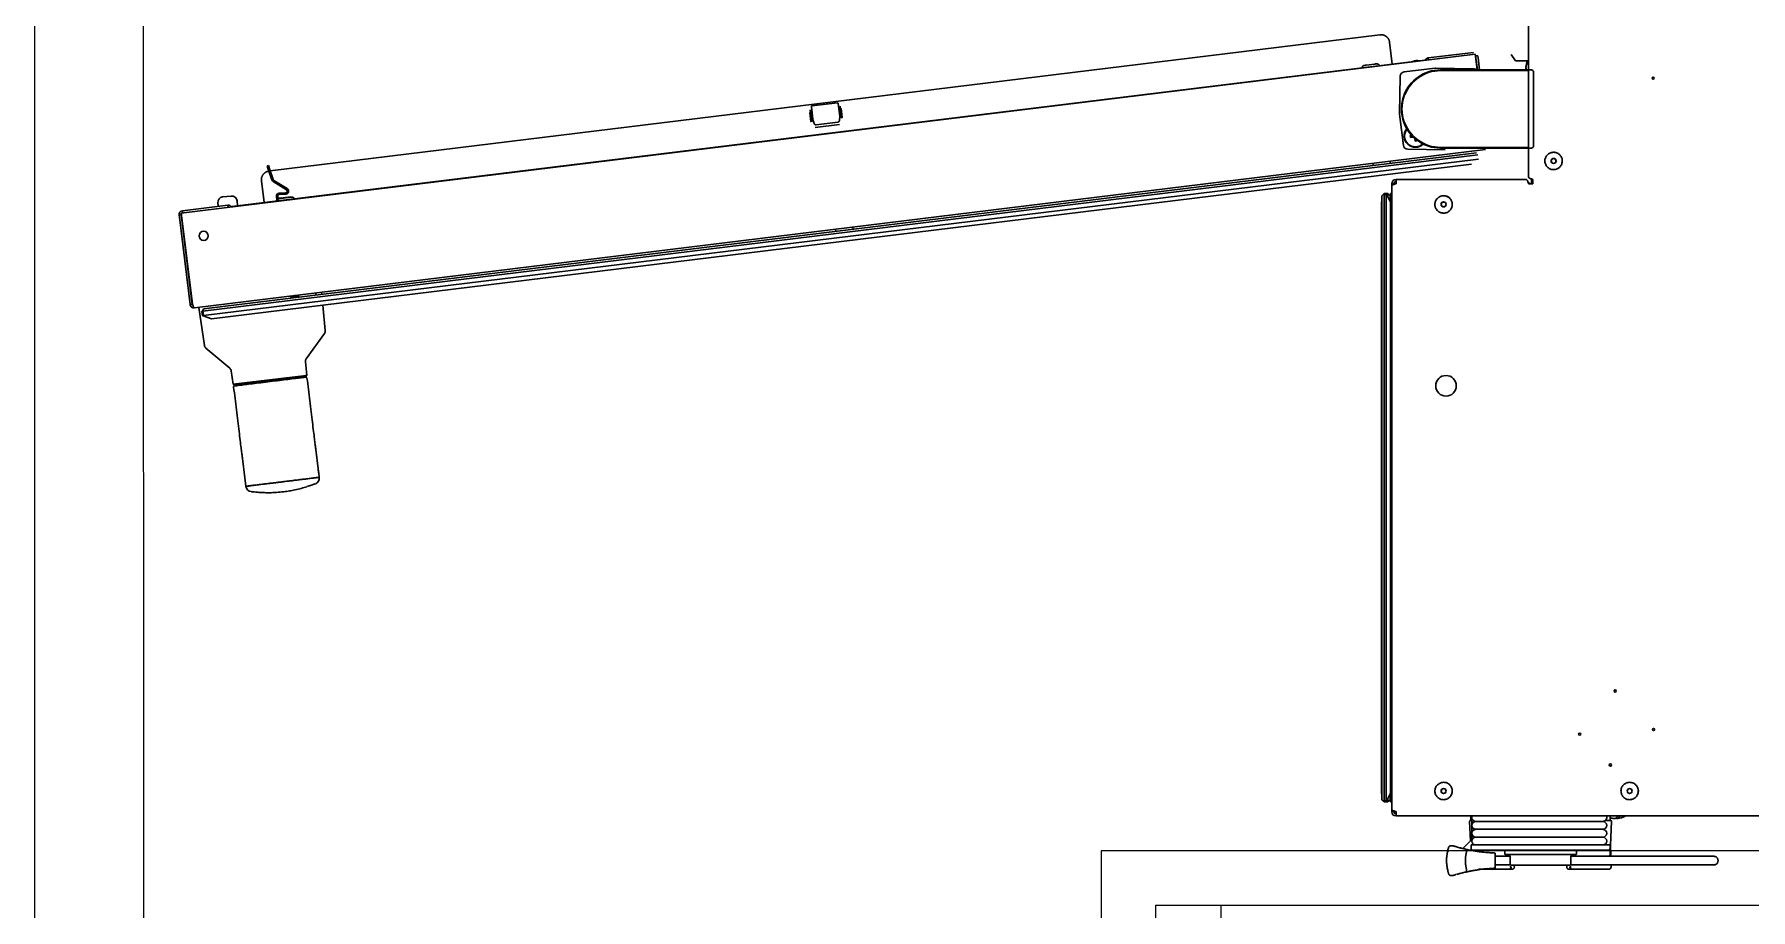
# Model space of a CAD drawing. Header units: millimetres. Extents: x -159872 to 386485, y -250577 to 158966.
# Drawn here: x 369715 to 370505, y 14256 to 14659 of the extents above; entities that cross this region are included whole.
import ezdxf

# ---------------------------------------------------------------- set-up
doc = ezdxf.new("R2010")
doc.units = ezdxf.units.MM
doc.layers.add('LDS-equipment-kitchen equipment', color=3, linetype='Continuous', lineweight=13)

# ---------------------------------------------------------------- blocks, each defined once
blk = doc.blocks.new('Group-325')
at = {"layer": 'LDS-equipment-kitchen equipment', "lineweight": 5}
for p, q in [((310532.84, 50740.28), (309532.84, 50740.28)), ((309532.84, 50740.28), (309532.84, 50040.28))]:
    blk.add_line(p, q, dxfattribs=at)
at = {"layer": 'LDS-equipment-kitchen equipment', "linetype": 'Continuous', "lineweight": 5, "transparency": 33554534}
for p, q in [((309557.84, 50715.28), (310232.84, 50715.28)), ((309557.84, 50715.28), (309557.84, 50065.28)), ((309587.84, 50715.28), (309587.84, 50065.28))]:
    blk.add_line(p, q, dxfattribs=at)
blk = doc.blocks.new('Group-327')
at = {"layer": 'LDS-equipment-kitchen equipment', "linetype": 'Continuous', "lineweight": 30}
for p, q in [((309729.47, 51626.91), (309729.47, 51050.27)), ((309150.53, 51053.17), (309661.08, 51115.86)), ((309666.76, 51102.38), (309665.53, 51112.38)), ((309683.3, 51105.18), (309704.17, 51107.74)), ((309109.59, 51033.78), (309704.92, 51106.88)), ((309681.67, 51104.21), (309132.79, 51036.82)), ((309652.88, 51100.68), (309652.86, 51100.87)), ((309658.7, 51102.4), (309654.76, 51101.91)), ((309660.8, 51101.85), (309660.82, 51101.65)), ((309686.51, 51100.54), (309672.17, 51098.77)), ((309681.67, 51104.21), (309681.69, 51104.02)), ((309683.3, 51105.18), (309683.41, 51104.24)), ((309704.1, 51100.25), (309686.79, 51100.55)), ((309705.04, 51105.83), (309704.92, 51106.88)), ((309705.8, 51099.69), (309705.04, 51105.83)), ((309706.1, 51106.23), (309705.11, 51106.11)), ((309705.11, 51106.11), (309705.23, 51105.12)), ((309705.23, 51105.12), (309705.9, 51099.69)), ((309706.22, 51105.24), (309706.1, 51106.23)), ((309706.22, 51105.24), (309706.91, 51099.69)), ((309723.48, 51103.83), (309721.39, 51106.78)), ((309723.48, 51103.83), (309729.47, 51103.83)), ((309670.41, 51096.82), (309670.11, 51079.52)), ((309727.47, 51099.69), (309688.97, 51099.69)), ((309688.97, 51099.38), (309727.49, 51099.38)), ((309727.47, 51099.69), (309728.97, 51099.69)), ((309728.97, 51099.69), (309729.47, 51099.69)), ((309729.32, 51099.55), (309729.62, 51099.56)), ((309729.47, 51099.5), (309729.36, 51099.5)), ((309729.57, 51099.5), (309729.47, 51099.5)), ((309729.57, 51099.5), (309729.49, 51099.41)), ((309729.62, 51099.56), (309729.63, 51099.56)), ((309729.76, 51099.69), (309729.63, 51099.56)), ((309729.76, 51099.69), (309730.76, 51099.69)), ((309731.76, 51098.69), (309731.76, 51064.7)), ((309411.45, 51084.52), (309399.74, 51083.09)), ((309411.79, 51084.25), (309411.79, 51084.26)), ((309412.5, 51078.46), (309411.79, 51084.25)), ((309672.34, 51087.76), (309672.26, 51087.7)), ((309399.23, 51076.01), (309398.73, 51080.1)), ((309398.92, 51081.31), (309399.56, 51076.09)), ((309399.23, 51076.01), (309399.56, 51076.09)), ((309399.48, 51082.75), (309399.48, 51082.74)), ((309399.48, 51082.74), (309400.19, 51076.95)), ((309399.56, 51076.09), (309399.56, 51076.09)), ((309400.19, 51076.95), (309400.2, 51076.9)), ((309400.2, 51076.9), (309400.78, 51075.01)), ((309412.4, 51076.43), (309412.5, 51078.41)), ((309412.4, 51076.42), (309412.4, 51076.43)), ((309412.5, 51078.41), (309412.5, 51078.46)), ((309413.32, 51077.78), (309412.68, 51083)), ((309413.16, 51081.87), (309413.66, 51077.78)), ((309413.32, 51077.78), (309413.32, 51077.78)), ((309413.66, 51077.78), (309413.32, 51077.78)), ((309413.66, 51077.78), (309413.66, 51077.78)), ((309670.12, 51079.24), (309671.89, 51064.9)), ((309399.23, 51076.01), (309399.23, 51076.01)), ((309400.78, 51075.01), (309400.78, 51074.99)), ((309412.36, 51074.49), (309401.28, 51073.13)), ((309411.69, 51075.67), (309401.65, 51074.43)), ((309672.34, 51075.63), (309672.26, 51075.69)), ((309675.05, 51069.46), (309675.69, 51069.54)), ((309675.16, 51068.56), (309675.05, 51069.46)), ((309675.55, 51069.07), (309675.05, 51069.46)), ((309675.55, 51069.07), (309675.16, 51068.56)), ((309675.16, 51068.56), (309676.48, 51068.73)), ((309676.08, 51069.13), (309675.55, 51069.07)), ((309677.22, 51066.95), (309677.07, 51068.18)), ((309115.59, 50990.13), (309709.65, 51063.08)), ((309119.57, 50988.61), (309706.16, 51060.63)), ((309705.54, 51061.56), (309119.94, 50989.66)), ((309673.84, 51063.14), (309691.14, 51062.84)), ((309677.62, 51067.46), (309677.22, 51066.95)), ((309677.22, 51066.95), (309678.12, 51067.06)), ((309677.58, 51067.75), (309677.62, 51067.46)), ((309677.62, 51067.46), (309678.12, 51067.06)), ((309678.12, 51067.06), (309678.08, 51067.36)), ((309727.49, 51064.01), (309688.97, 51064.01)), ((309688.97, 51063.69), (309727.47, 51063.69)), ((309728.97, 51063.69), (309727.47, 51063.69)), ((309729.47, 51063.69), (309728.97, 51063.69)), ((309729.32, 51063.84), (309729.62, 51063.83)), ((309729.47, 51063.89), (309729.36, 51063.89)), ((309729.47, 51063.89), (309729.57, 51063.89)), ((309729.47, 51063.19), (309729.47, 51063.83)), ((309729.57, 51063.89), (309729.49, 51063.97)), ((309729.63, 51063.83), (309729.62, 51063.83)), ((309729.76, 51063.7), (309729.63, 51063.83)), ((309730.76, 51063.7), (309729.76, 51063.7)), ((309706.4, 51058.65), (309119.81, 50986.62)), ((309123.53, 50985.06), (309703.17, 51056.24)), ((309149.72, 51055.62), (309149.15, 51055.43)), ((309149.15, 51055.43), (309149.78, 51053.53)), ((309150.35, 51053.72), (309149.72, 51055.62)), ((309151.27, 51049.04), (309149.78, 51053.53)), ((309151.84, 51049.22), (309150.35, 51053.72)), ((309657.9, 51055.72), (309657.78, 51056.71)), ((309665.84, 51056.69), (309665.72, 51057.68)), ((309146.47, 51048.64), (309147.69, 51038.65)), ((309158, 51044.52), (309151.84, 51048.32)), ((309158.31, 51045.03), (309152.15, 51048.83)), ((309666.47, 51047.04), (309666.47, 51047.27)), ((309666.47, 51047.04), (309667.47, 51047.04)), ((309666.47, 51046.37), (309666.47, 51047.04)), ((309666.47, 50759.17), (309666.47, 51046.37)), ((309667.47, 51047.04), (309667.47, 51047.27)), ((309668.47, 51047.27), (309668.47, 51049.27)), ((309728.47, 51049.27), (309668.47, 51049.27)), ((309731.47, 51047.27), (309729.47, 51047.27)), ((309730.87, 51049.46), (309730.87, 51047.27)), ((309730.97, 51049.43), (309730.97, 51047.27)), ((309731.47, 51049.27), (309731.47, 51047.27)), ((309110.1, 51034.8), (309130.97, 51037.36)), ((309126.54, 51037.16), (309126.4, 51038.45)), ((309126.59, 51036.82), (309126.54, 51037.16)), ((309128.61, 51041.21), (309132.49, 51041.64)), ((309131.09, 51036.42), (309130.97, 51037.36)), ((309132.79, 51036.82), (309132.81, 51036.63)), ((309135.5, 51037.15), (309135.25, 51039.42)), ((309153.62, 51039.71), (309153.4, 51041.48)), ((309153.63, 51039.38), (309153.61, 51039.57)), ((309154.1, 51040.7), (309154, 51041.55)), ((309155.55, 51040.87), (309154.06, 51040.69)), ((309154.12, 51040.2), (309154.06, 51040.69)), ((309154.65, 51042.98), (309157.65, 51043.15)), ((309154.69, 51042.38), (309157.69, 51042.55)), ((309155.58, 51040.62), (309155.55, 51040.87)), ((309161.55, 51040.55), (309161.57, 51040.35)), ((309661.97, 51039.17), (309661.77, 51038.77)), ((309661.77, 50766.77), (309661.77, 51038.77)), ((309661.97, 51041.77), (309662.72, 51042.52)), ((309661.97, 50763.77), (309661.97, 51041.77)), ((309662.72, 51042.52), (309662.97, 51042.77)), ((309662.97, 51042.27), (309662.72, 51042.52)), ((309662.97, 51042.77), (309663.97, 51042.77)), ((309663.97, 51042.27), (309662.97, 51042.27)), ((309662.97, 51042.27), (309662.97, 50763.27)), ((309663.97, 51042.77), (309664.77, 51042.77)), ((309663.97, 51042.77), (309664.09, 51042.52)), ((309664.09, 51042.52), (309663.97, 51042.27)), ((309663.97, 50763.27), (309663.97, 51042.27)), ((309665.97, 51038.77), (309664.09, 51042.52)), ((309664.77, 51042.27), (309664.22, 51042.27)), ((309664.77, 51042.77), (309665.02, 51042.52)), ((309665.02, 51042.52), (309664.77, 51042.27)), ((309664.77, 51041.17), (309664.77, 51042.27)), ((309665.02, 51042.52), (309665.77, 51041.77)), ((309665.77, 51041.77), (309665.77, 51039.17)), ((309665.97, 51042.77), (309666.47, 51042.77)), ((309665.97, 50762.77), (309665.97, 51042.77)), ((309109.58, 51032.99), (309108.59, 51032.86)), ((309108.59, 51032.9), (309108.59, 51032.86)), ((309108.59, 51032.86), (309108.71, 51031.87)), ((309113.65, 50991.65), (309108.71, 51031.87)), ((309109.7, 51031.99), (309109.58, 51032.99)), ((309109.59, 51033.78), (309109.71, 51032.74)), ((309114.64, 50991.77), (309109.7, 51031.99)), ((309114.74, 50991.78), (309109.71, 51032.74)), ((309110.1, 51034.8), (309110.22, 51033.86)), ((309410.76, 51025.37), (309410.63, 51026.36)), ((309418.7, 51026.34), (309418.57, 51027.34)), ((309174.14, 50997.32), (309174.24, 50996.33)), ((309113.65, 50991.65), (309114.64, 50991.77)), ((309120.22, 50972.83), (309117.6, 50990.38)), ((309119.29, 50988.83), (309119.94, 50989.66)), ((309160.44, 50994.63), (309159.9, 50995.23)), ((309160.05, 50995.29), (309160.02, 50995.59)), ((309163.61, 50995.02), (309163.49, 50996.02)), ((309171.55, 50996), (309171.43, 50996.99)), ((309174.72, 50991.35), (309175.85, 50979.66)), ((309119.29, 50988.83), (309119.07, 50988.55)), ((309119.07, 50988.55), (309119.31, 50986.56)), ((309119.57, 50988.61), (309119.29, 50988.83)), ((309119.31, 50986.56), (309119.58, 50986.47)), ((309119.81, 50986.62), (309119.57, 50988.61)), ((309119.58, 50986.47), (309119.81, 50986.62)), ((309119.58, 50986.47), (309123.53, 50985.06)), ((309175.47, 50978.29), (309167.05, 50966.7)), ((309131.89, 50962.38), (309120.92, 50971.59)), ((309133.5, 50954.97), (309132.58, 50961.15)), ((309165.81, 50958.94), (309133.5, 50954.97)), ((309134.08, 50954.53), (309165.4, 50958.37)), ((309164.1, 50958.21), (309164.15, 50957.81)), ((309165.4, 50958.37), (309166.83, 50958.55)), ((309167.28, 50959.12), (309165.81, 50958.94)), ((309166.68, 50965.33), (309167.28, 50959.12)), ((309167.28, 50959.12), (309166.83, 50958.55)), ((309134.08, 50954.53), (309133.5, 50954.97)), ((309136.81, 50954.86), (309136.86, 50954.46)), ((309137.72, 50920.77), (309138.81, 50911.89)), ((309171.46, 50924.92), (309172.56, 50916.03)), ((309138.81, 50911.89), (309139.28, 50908.01)), ((309173.03, 50912.16), (309172.82, 50912.13)), ((309173.03, 50912.16), (309173.03, 50912.16)), ((309173.03, 50912.16), (309173.03, 50912.16)), ((309173.03, 50912.16), (309173.03, 50912.16)), ((309173.03, 50912.16), (309173.03, 50912.16)), ((309139.28, 50908.01), (309139.29, 50908.01)), ((309139.49, 50908.04), (309139.29, 50908.01)), ((309661.77, 50766.77), (309661.97, 50766.37)), ((309662.72, 50763.02), (309661.97, 50763.77)), ((309662.72, 50763.02), (309662.97, 50763.27)), ((309662.97, 50762.77), (309662.72, 50763.02)), ((309662.97, 50763.27), (309663.97, 50763.27)), ((309663.97, 50762.77), (309662.97, 50762.77)), ((309663.97, 50763.27), (309664.09, 50763.02)), ((309664.09, 50763.02), (309663.97, 50762.77)), ((309664.77, 50762.77), (309663.97, 50762.77)), ((309664.09, 50763.02), (309665.97, 50766.77)), ((309664.22, 50763.27), (309664.77, 50763.27)), ((309664.77, 50763.27), (309664.77, 50764.37)), ((309664.77, 50763.27), (309665.02, 50763.02)), ((309665.02, 50763.02), (309664.77, 50762.77)), ((309665.77, 50763.77), (309665.02, 50763.02)), ((309665.77, 50766.37), (309665.77, 50763.77)), ((309665.97, 50762.77), (309666.47, 50762.77)), ((309666.47, 50758.5), (309666.47, 50759.17)), ((309666.47, 50758.27), (309666.47, 50758.5)), ((309666.47, 50758.5), (309667.47, 50758.5)), ((309667.47, 50758.27), (309667.47, 50758.5)), ((309668.47, 50756.27), (309668.47, 50758.27)), ((309668.47, 50756.27), (310485.47, 50756.27)), ((309702.35, 50753.75), (309702.67, 50744.76)), ((309702.35, 50753.75), (309702.67, 50744.76)), ((309702.85, 50754.27), (309703.34, 50754.27)), ((309702.94, 50756.27), (309702.9, 50754.27)), ((309703.34, 50756.27), (309703.34, 50755.52)), ((309703.34, 50755.52), (309703.34, 50751.92)), ((309706.84, 50753.67), (309706.84, 50753.77)), ((309708.15, 50753.77), (309708.15, 50753.67)), ((309761.78, 50753.77), (309761.78, 50753.67)), ((309764.91, 50754.27), (309766.17, 50754.27)), ((309766.65, 50754.27), (309767.08, 50754.27)), ((309767.03, 50754.27), (309766.99, 50756.27)), ((309767.07, 50739.17), (309767.58, 50753.75)), ((309767.07, 50739.17), (309767.58, 50753.75)), ((309702.94, 50745.03), (309699.27, 50741.31)), ((309703.34, 50745.43), (309702.94, 50745.03)), ((309703.34, 50751.92), (309703.34, 50748.32)), ((309703.34, 50748.32), (309703.34, 50744.72)), ((309706.84, 50750.07), (309706.84, 50750.17)), ((309706.84, 50746.47), (309706.84, 50746.57)), ((309708.03, 50746.57), (309708.03, 50746.47)), ((309708.09, 50750.17), (309708.09, 50750.07)), ((309761.84, 50750.17), (309761.84, 50750.07)), ((309761.9, 50746.57), (309761.9, 50746.47)), ((309692.6, 50741.46), (309692.63, 50741.59)), ((309692.7, 50741.95), (309692.66, 50741.82)), ((309692.71, 50741.97), (309692.7, 50741.95)), ((309694.48, 50742.59), (309693.64, 50742.59)), ((309694.78, 50742.55), (309694.48, 50742.59)), ((309699.6, 50741.18), (309697.93, 50741.6)), ((309699.24, 50741.27), (309699.24, 50741.27)), ((309700.18, 50741.08), (309699.84, 50741.16)), ((309700.24, 50741.07), (309700.18, 50741.08)), ((309700.54, 50740.94), (309700.47, 50740.96)), ((309700.54, 50740.94), (309700.47, 50740.96)), ((309702.97, 50741.47), (309702.97, 50742.97)), ((309766.97, 50742.97), (309702.97, 50742.97)), ((309703.28, 50740.39), (309703.48, 50740.59)), ((309765.97, 50740.47), (309703.97, 50740.47)), ((309710.53, 50739.47), (309710.59, 50739.39)), ((309714.14, 50733.21), (309714.14, 50738.23)), ((309714.14, 50737.72), (309720.93, 50737.72)), ((309718.47, 50738.97), (309718.47, 50740.47)), ((309720.34, 50738.47), (309718.97, 50738.47)), ((309749.59, 50738.47), (309720.34, 50738.47)), ((309720.97, 50734.28), (309720.97, 50737.47)), ((309721.16, 50738.47), (309721.17, 50738.47)), ((309748.76, 50738.47), (309748.77, 50738.47)), ((309748.97, 50737.47), (309748.97, 50734.28)), ((309749, 50737.72), (309814.64, 50737.72)), ((309750.97, 50738.47), (309749.59, 50738.47)), ((309751.47, 50740.47), (309751.47, 50738.97)), ((309766.97, 50741.47), (309766.97, 50742.97)), ((309767.32, 50737.72), (309767.22, 50743.44)), ((309693.64, 50728.84), (309694.48, 50728.84)), ((309694.48, 50728.85), (309694.79, 50728.89)), ((309694.78, 50728.89), (309694.48, 50728.84)), ((309700.47, 50730.48), (309700.54, 50730.5)), ((309700.47, 50730.48), (309700.54, 50730.5)), ((309718.99, 50731.77), (309706.37, 50731.77)), ((309721.28, 50733.72), (309714.14, 50733.72)), ((309720.24, 50731.77), (309718.99, 50731.77)), ((309720.53, 50731.77), (309720.24, 50731.77)), ((309721.93, 50731.77), (309720.53, 50731.77)), ((309721.47, 50733.68), (309721.47, 50733.67)), ((309721.47, 50733.67), (309748.47, 50733.67)), ((309722.67, 50733.72), (309722.85, 50733.16)), ((309747.08, 50733.16), (309747.27, 50733.72)), ((309749.4, 50731.77), (309748, 50731.77)), ((309814.64, 50733.72), (309748.67, 50733.72)), ((309749.69, 50731.77), (309749.4, 50731.77)), ((309750.94, 50731.77), (309749.69, 50731.77)), ((309766.4, 50731.77), (309750.94, 50731.77)), ((309767.4, 50732.79), (309767.39, 50733.72))]:
    blk.add_line(p, q, dxfattribs=at)
at = {"layer": 'LDS-equipment-kitchen equipment', "linetype": 'Continuous', "lineweight": 30, "flags": 128}
for points in [[(309114.24, 50995.89), (309114.18, 50995.86), (309114.14, 50995.84)], [(309114.39, 50993.85), (309114.43, 50993.84), (309114.49, 50993.83)]]:
    blk.add_lwpolyline(points, dxfattribs=at)
at = {"layer": 'LDS-equipment-kitchen equipment', "linetype": 'Continuous', "lineweight": 30}
for centre, radius in [((309786.77, 51095.89), 0.5), ((309740.97, 51057.77), 1.15), ((309740.97, 51057.77), 1.1), ((309690.37, 51037.77), 1.15), ((309690.37, 51037.77), 1.1), ((309119.84, 51023.3), 2.1), ((309691.47, 50954.27), 4.75), ((309769.29, 50813.77), 0.5), ((309752.97, 50793.91), 0.5), ((309786.97, 50796.09), 0.5), ((309767.11, 50779.77), 0.5), ((309690.37, 50767.77), 1.15), ((309690.37, 50767.77), 1.1), ((309775.97, 50767.77), 1.15), ((309775.97, 50767.77), 1.1)]:
    blk.add_circle(centre, radius, dxfattribs=at)
for centre, radius, start, end in [((309678.15, 51100.01), 4, 76.09125, 117.90875), ((309678.15, 51100), 4, 76.57357, 117.50363), ((309683.51, 51103.46), 1.74, 97, 160.06663), ((309686.75, 51098.55), 2, 89, 97), ((309704.06, 51098.25), 2, 46.29571, 89), ((309704.38, 51106.02), 0.737, 7, 37.20384), ((309738.27, 51100.24), 10, 158.96947, 173.35696), ((309672.41, 51096.79), 2, 97, 179), ((309688.97, 51081.69), 18, 90, 160.19081), ((309688.97, 51081.69), 17.69, 90, 158.22363), ((309728.97, 51099.19), 0.5, 25.05552, 90), ((309730.76, 51098.69), 1, 0.00873, 89.99127), ((309688.97, 51081.69), 18, 160.19081, 199.80919), ((309688.97, 51081.69), 17.75, 160.24159, 199.75841), ((309672.11, 51079.48), 2, 179, 187), ((309688.97, 51081.69), 18, 199.80919, 270), ((309677.39, 51069.29), 5.2, 139.95125, 314.00583), ((309677.39, 51069.29), 5, 140.76048, 313.19659), ((309688.97, 51081.69), 17.69, 201.77637, 270), ((309673.87, 51065.14), 2, 187, 269), ((309728.97, 51064.19), 0.5, 270, 334.94448), ((309730.76, 51064.7), 1, 270.00873, 359.99127), ((309152.54, 51049.46), 1.34, 198.31691, 238.31691), ((309152.54, 51049.46), 0.737, 198.31691, 238.31691), ((309157.61, 51043.89), 0.737, 273.31691, 58.31691), ((309157.61, 51043.89), 1.34, 273.31691, 58.31691), ((309668.47, 51047.27), 2, 90, 180), ((309668.47, 51047.27), 1, 90, 180), ((309728.97, 51045.77), 2, 48.59038, 79.47094), ((309128.89, 51038.72), 2.5, 96.27134, 186.27134), ((309131.18, 51035.64), 1.74, 33.93337, 97), ((309132.76, 51039.15), 2.5, 6.27134, 96.27134), ((309154.73, 51041.64), 1.34, 93.31691, 187), ((309154.73, 51041.64), 0.737, 93.31691, 187), ((309110.31, 51033.08), 1.74, 97, 187), ((309110.31, 51033.08), 0.737, 156.79616, 187), ((309109.63, 51033.03), 0.05, 7, 145.81694), ((309173.85, 50979.47), 2, 324, 5.5), ((309122.2, 50973.12), 2, 188.5, 230), ((309168.67, 50965.53), 2, 144, 185.5), ((309130.6, 50960.85), 2, 8.5, 50), ((309166.93, 50957.75), 0.5, 7, 97), ((309134.17, 50953.73), 0.5, 97, 187), ((309170.25, 50911.81), 2.8, 291.3998, 7), ((309142.06, 50908.35), 2.8, 187, 262.6002), ((309668.47, 50758.27), 2, 180, 270), ((309668.47, 50758.27), 1, 180, 270), ((309702.85, 50753.77), 0.5, 90, 182), ((309705.09, 50755.52), 1.75, 154.5646, 270), ((309705.09, 50751.92), 1.75, 90, 270), ((309763.69, 50755.52), 1.75, 270, 25.4354), ((309763.69, 50751.92), 1.75, 270, 90), ((309769.53, 50765.07), 10, 255.38736, 266.31927), ((309767.08, 50753.77), 0.5, 358, 90), ((309769.51, 50765.07), 10, 273.68555, 298.35767), ((309705.09, 50748.32), 1.75, 90, 270), ((309705.09, 50744.72), 1.75, 90, 267.53982), ((309763.69, 50748.32), 1.75, 270, 90), ((309763.69, 50744.72), 1.75, 272.46018, 90), ((309703.97, 50741.47), 1, 180, 270), ((309707.72, 50743.22), 0.25, 270, 359), ((309718.97, 50738.97), 0.5, 180, 270), ((309719.97, 50737.47), 1, 0, 90), ((309749.97, 50737.47), 1, 90, 180), ((309750.97, 50738.97), 0.5, 270, 0), ((309762.21, 50743.22), 0.25, 181, 270), ((309765.97, 50741.47), 1, 270, 0), ((309764.07, 50739.27), 3, 328.89108, 358), ((309766.4, 50732.77), 1, 270, 1)]:
    blk.add_arc(centre, radius, start, end, dxfattribs=at)
for points, weights in [([(309661.08, 51115.86), (309663.4, 51116.15), (309665.25, 51114.7), (309665.53, 51112.38)], [1, 0.804899337344, 0.804899337344, 1]), ([(309729.49, 51099.41), (309729.46, 51099.39), (309728.64, 51099.38), (309727.49, 51099.38)], [1, 0.808833632771, 0.808833632771, 1]), ([(309411.45, 51084.52), (309411.63, 51084.55), (309411.76, 51084.44), (309411.79, 51084.26)], [1, 0.804737854125, 0.804737854125, 1]), ([(309399.48, 51082.75), (309399.46, 51082.93), (309399.57, 51083.06), (309399.74, 51083.09)], [1, 0.804737854125, 0.804737854125, 1]), ([(309412.4, 51076.42), (309412.37, 51076.01), (309412.1, 51075.72), (309411.69, 51075.67)], [1, 0.84400661351, 0.84400661351, 1]), ([(309401.65, 51074.43), (309401.24, 51074.38), (309400.9, 51074.61), (309400.78, 51074.99)], [1, 0.84400661351, 0.84400661351, 1]), ([(309727.49, 51064.01), (309728.64, 51064.01), (309729.46, 51063.99), (309729.49, 51063.97)], [1, 0.808833632775, 0.808833632775, 1]), ([(309146.47, 51048.64), (309146.18, 51050.97), (309147.62, 51052.82), (309149.95, 51053.1)], [1, 0.804899337344, 0.804899337344, 1])]:
    blk.add_rational_spline(points, weights, degree=3, dxfattribs=at)
for points, knots in [([(309652.86, 51100.87), (309652.86, 51100.9), (309652.85, 51100.95), (309652.88, 51101.06), (309652.97, 51101.2), (309653.14, 51101.37), (309653.49, 51101.59), (309654.04, 51101.79), (309654.51, 51101.87), (309654.76, 51101.91)], [0, 0, 0, 0, 0.033171, 0.06857, 0.150505, 0.25346, 0.379371, 0.682157, 1, 1, 1, 1]), ([(309658.7, 51102.4), (309658.95, 51102.42), (309659.43, 51102.46), (309660.02, 51102.39), (309660.41, 51102.26), (309660.62, 51102.14), (309660.73, 51102.02), (309660.79, 51101.92), (309660.79, 51101.87), (309660.8, 51101.85)], [0, 0, 0, 0, 0.317843, 0.620629, 0.74654, 0.849495, 0.93143, 0.966829, 1, 1, 1, 1]), ([(309728.32, 51099.69), (309728.31, 51099.78), (309728.14, 51100.8), (309728.57, 51102.3), (309729.25, 51103.55), (309729.47, 51103.94)], [0, 0, 0, 0, 0.056392, 0.703052, 1, 1, 1, 1]), ([(309729.12, 51103.83), (309728.95, 51103.48), (309728.43, 51102.45), (309728.14, 51101.19), (309728.32, 51100.35), (309728.35, 51100.25)], [0, 0, 0, 0, 0.30945, 0.914501, 1, 1, 1, 1]), ([(309411.79, 51084.25), (309411.78, 51084.28), (309411.77, 51084.35), (309411.71, 51084.43), (309411.62, 51084.49), (309411.54, 51084.52), (309411.48, 51084.51), (309411.45, 51084.51)], [0, 0, 0, 0, 0.210381, 0.420317, 0.630237, 0.842497, 1, 1, 1, 1]), ([(309672.03, 51087.79), (309672.03, 51087.79), (309672.04, 51087.79), (309672.12, 51087.79), (309672.22, 51087.79), (309672.31, 51087.79), (309672.34, 51087.79)], [0, 0, 0, 0, 0.256348, 0.530757, 0.813923, 1, 1, 1, 1]), ([(309672.47, 51088.07), (309672.48, 51088.09), (309672.5, 51088.15), (309672.52, 51088.21), (309672.54, 51088.26)], [0, 0, 0, 0, 0.318032, 1, 1, 1, 1]), ([(309399.74, 51083.07), (309399.71, 51083.07), (309399.64, 51083.05), (309399.56, 51082.99), (309399.5, 51082.9), (309399.48, 51082.82), (309399.48, 51082.76), (309399.48, 51082.74)], [0, 0, 0, 0, 0.217558, 0.436326, 0.653609, 0.867352, 1, 1, 1, 1]), ([(309399.56, 51076.09), (309399.56, 51076.09), (309399.58, 51076.09), (309399.67, 51076.11), (309399.79, 51076.14), (309399.93, 51076.17), (309400.01, 51076.19), (309400.05, 51076.19), (309400.05, 51076.19)], [0, 0, 0, 0, 0.217471, 0.434928, 0.65279, 0.871466, 0.986126, 1, 1, 1, 1]), ([(309411.7, 51075.69), (309411.78, 51075.71), (309411.96, 51075.75), (309412.18, 51075.91), (309412.35, 51076.15), (309412.38, 51076.34), (309412.4, 51076.43)], [0, 0, 0, 0, 0.244765, 0.489981, 0.733669, 1, 1, 1, 1]), ([(309413.32, 51077.78), (309413.31, 51077.78), (309413.3, 51077.78), (309413.21, 51077.78), (309413.08, 51077.77), (309412.95, 51077.77), (309412.86, 51077.76), (309412.82, 51077.76), (309412.82, 51077.76)], [0, 0, 0, 0, 0.217471, 0.434928, 0.652789, 0.871465, 0.986127, 1, 1, 1, 1]), ([(309413.86, 51077.79), (309413.86, 51077.79), (309413.85, 51077.79), (309413.81, 51077.79), (309413.76, 51077.79), (309413.71, 51077.78), (309413.67, 51077.78), (309413.66, 51077.78), (309413.66, 51077.78)], [0, 0, 0, 0, 0.021918, 0.128569, 0.347238, 0.565092, 0.782539, 1, 1, 1, 1]), ([(309399.03, 51075.97), (309399.03, 51075.97), (309399.05, 51075.97), (309399.08, 51075.98), (309399.13, 51075.99), (309399.18, 51076), (309399.22, 51076.01), (309399.22, 51076.01), (309399.23, 51076.01)], [0, 0, 0, 0, 0.021958, 0.12855, 0.347218, 0.565076, 0.782531, 1, 1, 1, 1]), ([(309400.78, 51075.01), (309400.81, 51074.93), (309400.88, 51074.76), (309401.08, 51074.58), (309401.32, 51074.46), (309401.52, 51074.44), (309401.63, 51074.45), (309401.64, 51074.45)], [0, 0, 0, 0, 0.237572, 0.474733, 0.713329, 0.955232, 1, 1, 1, 1]), ([(309672.34, 51075.59), (309672.32, 51075.59), (309672.24, 51075.59), (309672.14, 51075.59), (309672.05, 51075.59), (309672.04, 51075.59), (309672.03, 51075.59)], [0, 0, 0, 0, 0.105226, 0.427199, 0.731046, 1, 1, 1, 1]), ([(309672.54, 51075.13), (309672.52, 51075.19), (309672.47, 51075.31), (309672.41, 51075.47), (309672.36, 51075.58), (309672.35, 51075.63), (309672.34, 51075.63), (309672.34, 51075.63)], [0, 0, 0, 0, 0.238035, 0.476384, 0.705193, 0.918885, 1, 1, 1, 1]), ([(309666.47, 51046.37), (309666.49, 51046.44), (309666.54, 51046.57), (309666.91, 51046.77), (309667.45, 51046.97), (309668.01, 51047.14), (309668.35, 51047.24), (309668.47, 51047.27)], [0, 0, 0, 0, 0.223355, 0.446742, 0.670128, 0.893514, 1, 1, 1, 1]), ([(309728.47, 51049.27), (309728.54, 51049.25), (309728.69, 51049.2), (309728.92, 51048.82), (309729.14, 51048.27), (309729.33, 51047.71), (309729.43, 51047.37), (309729.47, 51047.27)], [0, 0, 0, 0, 0.225341, 0.450723, 0.676104, 0.901486, 1, 1, 1, 1]), ([(309731.47, 51049.27), (309731.23, 51049.34), (309730.76, 51049.5), (309730.14, 51049.72), (309729.68, 51049.95), (309729.49, 51050.13), (309729.47, 51050.24), (309729.47, 51050.27)], [0, 0, 0, 0, 0.225341, 0.450723, 0.676104, 0.901486, 1, 1, 1, 1]), ([(309153.61, 51039.57), (309153.61, 51039.6), (309153.6, 51039.65), (309153.63, 51039.76), (309153.71, 51039.9), (309153.89, 51040.07), (309154.24, 51040.28), (309154.79, 51040.49), (309155.27, 51040.57), (309155.51, 51040.61)], [0, 0, 0, 0, 0.033636, 0.069448, 0.151976, 0.255187, 0.381062, 0.683172, 1, 1, 1, 1]), ([(309159.45, 51041.1), (309159.7, 51041.12), (309160.18, 51041.16), (309160.76, 51041.09), (309161.16, 51040.96), (309161.37, 51040.84), (309161.48, 51040.72), (309161.53, 51040.62), (309161.54, 51040.57), (309161.55, 51040.55)], [0, 0, 0, 0, 0.316828, 0.618938, 0.744813, 0.848024, 0.930552, 0.966364, 1, 1, 1, 1]), ([(309694.05, 51039.31), (309694.04, 51039.35), (309693.98, 51039.49), (309693.78, 51039.87), (309693.32, 51040.55), (309692.41, 51041.28), (309691.37, 51041.72), (309690.7, 51041.73), (309690.46, 51041.73)], [0, 0, 0, 0, 0.028364, 0.097227, 0.282305, 0.558611, 0.847509, 1, 1, 1, 1]), ([(309115.59, 50990.13), (309115.35, 50990.13), (309114.89, 50990.13), (309114.26, 50990.47), (309113.8, 50991), (309113.7, 50991.44), (309113.65, 50991.65)], [0, 0, 0, 0, 0.254681, 0.509573, 0.764465, 1, 1, 1, 1]), ([(309114.93, 50991.28), (309114.91, 50991.29), (309114.83, 50991.34), (309114.74, 50991.47), (309114.67, 50991.62), (309114.65, 50991.72), (309114.64, 50991.77)], [0, 0, 0, 0, 0.110499, 0.501716, 0.74937, 1, 1, 1, 1]), ([(309159.93, 50995.26), (309159.95, 50995.24), (309160.01, 50995.19), (309160.57, 50995.17), (309161.18, 50995.18), (309161.45, 50995.19)], [0, 0, 0, 0, 0.286098, 0.68686, 1, 1, 1, 1]), ([(309161.45, 50995.19), (309161.38, 50995.19), (309160.92, 50995.18), (309160.32, 50995.2), (309159.96, 50995.24), (309160.05, 50995.29), (309160.05, 50995.29)], [0, 0, 0, 0, 0.083428, 0.540386, 0.999911, 1, 1, 1, 1]), ([(309161.45, 50995.19), (309161.78, 50995.23), (309162.41, 50995.31), (309163.19, 50995.4), (309163.56, 50995.45)], [0, 0, 0, 0, 0.516886, 1, 1, 1, 1]), ([(309163.51, 50995.86), (309163.15, 50995.84), (309162.48, 50995.81), (309161.95, 50995.8), (309161.7, 50995.8)], [0, 0, 0, 0, 0.527638, 1, 1, 1, 1]), ([(309163.51, 50995.88), (309163.47, 50995.88), (309162.96, 50995.86), (309162.34, 50995.83), (309161.89, 50995.81), (309161.83, 50995.81)], [0, 0, 0, 0, 0.060215, 0.881326, 1, 1, 1, 1]), ([(309166.66, 50958.23), (309166.58, 50958.22), (309166.38, 50958.19), (309164.81, 50958), (309162.21, 50957.68), (309158.77, 50957.26), (309154.78, 50956.77), (309150.49, 50956.24), (309146.2, 50955.71), (309142.21, 50955.22), (309138.77, 50954.8), (309136.17, 50954.48), (309134.61, 50954.29), (309134.4, 50954.26), (309134.32, 50954.25)], [0, 0, 0, 0, 0.055619, 0.144504, 0.233429, 0.322336, 0.411167, 0.500008, 0.588847, 0.677671, 0.766575, 0.855499, 0.944382, 1, 1, 1, 1]), ([(309167.42, 50957.82), (309167.64, 50956.09), (309168.07, 50952.55), (309168.72, 50947.3), (309169.35, 50942.17), (309169.93, 50937.39), (309170.44, 50933.22), (309170.86, 50929.82), (309171.17, 50927.3), (309171.38, 50925.59), (309171.44, 50925.14), (309171.46, 50924.92)], [0, 0, 0, 0, 0.105105, 0.215216, 0.329186, 0.445579, 0.562763, 0.676983, 0.788783, 0.896815, 1, 1, 1, 1]), ([(309133.68, 50953.67), (309133.89, 50951.94), (309134.33, 50948.4), (309134.97, 50943.14), (309135.6, 50938.01), (309136.19, 50933.24), (309136.7, 50929.08), (309137.11, 50925.69), (309137.42, 50923.16), (309137.63, 50921.45), (309137.69, 50921), (309137.72, 50920.77)], [0, 0, 0, 0, 0.10539, 0.215605, 0.329504, 0.4457, 0.562616, 0.676618, 0.788339, 0.896489, 1, 1, 1, 1]), ([(309139.49, 50908.04), (309139.57, 50908.05), (309139.76, 50908.07), (309140.18, 50908.12), (309140.75, 50908.19), (309141.4, 50908.27), (309142.16, 50908.37), (309143.01, 50908.47), (309144.06, 50908.6), (309145.31, 50908.76), (309146.81, 50908.94), (309148.55, 50909.15), (309150.74, 50909.42), (309153.39, 50909.75), (309156.09, 50910.08), (309158.44, 50910.37), (309160.37, 50910.6), (309162.11, 50910.82), (309163.65, 50911.01), (309164.97, 50911.17), (309166.16, 50911.31), (309167.32, 50911.46), (309168.42, 50911.59), (309169.43, 50911.72), (309170.25, 50911.82), (309171.06, 50911.92), (309171.82, 50912.01), (309172.47, 50912.09), (309172.71, 50912.12), (309172.82, 50912.13)], [0, 0, 0, 0, 0.029068, 0.063439, 0.092981, 0.12643, 0.153887, 0.184118, 0.217122, 0.252899, 0.292053, 0.334208, 0.379363, 0.441427, 0.505738, 0.548043, 0.589229, 0.629297, 0.662694, 0.694423, 0.724484, 0.752878, 0.787802, 0.820039, 0.849589, 0.876451, 0.919174, 0.960941, 1, 1, 1, 1]), ([(309172.82, 50912.13), (309172.74, 50912.12), (309172.56, 50912.1), (309172.13, 50912.05), (309171.57, 50911.98), (309170.92, 50911.9), (309170.16, 50911.81), (309169.3, 50911.7), (309168.26, 50911.57), (309167, 50911.42), (309165.51, 50911.23), (309163.77, 50911.02), (309161.58, 50910.75), (309158.92, 50910.43), (309156.23, 50910.1), (309153.88, 50909.81), (309151.95, 50909.57), (309150.2, 50909.36), (309148.67, 50909.17), (309147.34, 50909), (309146.15, 50908.86), (309144.99, 50908.72), (309143.89, 50908.58), (309142.89, 50908.46), (309142.07, 50908.36), (309141.25, 50908.26), (309140.49, 50908.16), (309139.85, 50908.08), (309139.61, 50908.05), (309139.49, 50908.04)], [0, 0, 0, 0, 0.02907, 0.063442, 0.092981, 0.126426, 0.153881, 0.184111, 0.217113, 0.252888, 0.292039, 0.334191, 0.379344, 0.441418, 0.505742, 0.548047, 0.589232, 0.629299, 0.662696, 0.694425, 0.724486, 0.752879, 0.787803, 0.82004, 0.84959, 0.876452, 0.919175, 0.960942, 1, 1, 1, 1]), ([(309172.56, 50916.03), (309172.57, 50915.93), (309172.6, 50915.71), (309172.72, 50914.69), (309172.87, 50913.46), (309172.98, 50912.59), (309173.03, 50912.16)], [0, 0, 0, 0, 0.273968, 0.561311, 0.78587, 1, 1, 1, 1]), ([(309145.88, 50905.18), (309145.18, 50905.23), (309143.8, 50905.33), (309142.57, 50905.46), (309141.96, 50905.54), (309141.88, 50905.55), (309141.87, 50905.55)], [0, 0, 0, 0, 0.340815, 0.679456, 0.944636, 1, 1, 1, 1]), ([(309145.71, 50905.2), (309145.36, 50905.22), (309144.66, 50905.26), (309144.11, 50905.31), (309143.84, 50905.33)], [0, 0, 0, 0, 0.502851, 1, 1, 1, 1]), ([(309156.72, 50905.52), (309155.6, 50905.4), (309153.35, 50905.16), (309150.37, 50905.06), (309147.84, 50905.08), (309146.53, 50905.15), (309145.88, 50905.18)], [0, 0, 0, 0, 0.281333, 0.561894, 0.78152, 1, 1, 1, 1]), ([(309167.32, 50907.81), (309166.51, 50907.57), (309164.89, 50907.08), (309162.11, 50906.41), (309159.35, 50905.88), (309157.6, 50905.64), (309156.72, 50905.52)], [0, 0, 0, 0, 0.27805, 0.557856, 0.778738, 1, 1, 1, 1]), ([(309169.26, 50908.46), (309169, 50908.37), (309168.48, 50908.19), (309167.82, 50907.98), (309167.48, 50907.87)], [0, 0, 0, 0, 0.497148, 1, 1, 1, 1]), ([(309171.2, 50909.18), (309171.15, 50909.15), (309171.02, 50909.11), (309170.22, 50908.8), (309169.36, 50908.49), (309169.02, 50908.38)], [0, 0, 0, 0, 0.318175, 0.72987, 1, 1, 1, 1]), ([(309693.9, 50765.89), (309693.92, 50765.93), (309693.99, 50766.06), (309694.16, 50766.46), (309694.38, 50767.25), (309694.38, 50768.41), (309694.06, 50769.49), (309693.63, 50770.02), (309693.49, 50770.2)], [0, 0, 0, 0, 0.028364, 0.097227, 0.282305, 0.558611, 0.847509, 1, 1, 1, 1]), ([(309779.79, 50766.59), (309779.8, 50766.63), (309779.84, 50766.78), (309779.94, 50767.2), (309780.01, 50768.01), (309779.78, 50769.15), (309779.27, 50770.16), (309778.75, 50770.6), (309778.57, 50770.75)], [0, 0, 0, 0, 0.028364, 0.097227, 0.282305, 0.558611, 0.847509, 1, 1, 1, 1]), ([(309668.47, 50758.27), (309668.23, 50758.34), (309667.76, 50758.47), (309667.15, 50758.67), (309666.69, 50758.87), (309666.49, 50759.04), (309666.47, 50759.14), (309666.47, 50759.17)], [0, 0, 0, 0, 0.223355, 0.446742, 0.670128, 0.893514, 1, 1, 1, 1]), ([(309763.69, 50753.67), (309763.59, 50753.67), (309763.42, 50753.67), (309762.15, 50753.67), (309760.44, 50753.67), (309758.31, 50753.67), (309755.92, 50753.67), (309753.48, 50753.67), (309750.91, 50753.67), (309747.92, 50753.67), (309744.18, 50753.67), (309740.1, 50753.67), (309735.83, 50753.67), (309731.58, 50753.67), (309727.97, 50753.67), (309725.07, 50753.67), (309722.81, 50753.67), (309720.73, 50753.67), (309718.64, 50753.67), (309716.41, 50753.67), (309713.95, 50753.67), (309711.41, 50753.67), (309708.98, 50753.67), (309706.89, 50753.67), (309705.37, 50753.67), (309705.18, 50753.67), (309705.09, 50753.67)], [0, 0, 0, 0, 0.056956, 0.108462, 0.154518, 0.195122, 0.240755, 0.276691, 0.30431, 0.345955, 0.390278, 0.436708, 0.483299, 0.529889, 0.574598, 0.602197, 0.628019, 0.653151, 0.677078, 0.706562, 0.7416, 0.782188, 0.828327, 0.88001, 0.937233, 1, 1, 1, 1]), ([(309766.17, 50754.27), (309766.29, 50754.27), (309766.52, 50754.27), (309766.6, 50754.27), (309766.65, 50754.27)], [0, 0, 0, 0, 0.482656, 1, 1, 1, 1]), ([(309766.17, 50754.27), (309766.29, 50754.27), (309766.52, 50754.27), (309766.6, 50754.27), (309766.65, 50754.27)], [0, 0, 0, 0, 0.482656, 1, 1, 1, 1]), ([(309768.89, 50755.12), (309768.91, 50755.11), (309769.28, 50754.94), (309769.83, 50755.37), (309770.29, 50756.05), (309770.44, 50756.27)], [0, 0, 0, 0, 0.040661, 0.698102, 1, 1, 1, 1]), ([(309771.58, 50756.27), (309771.36, 50755.96), (309770.89, 50755.3), (309770.17, 50754.93), (309769.71, 50755.26), (309769.52, 50755.4)], [0, 0, 0, 0, 0.33851, 0.728637, 1, 1, 1, 1]), ([(309705.09, 50750.17), (309705.16, 50750.17), (309705.31, 50750.17), (309706.56, 50750.17), (309708.23, 50750.17), (309710.35, 50750.17), (309712.71, 50750.17), (309715.14, 50750.17), (309717.69, 50750.17), (309720.67, 50750.17), (309724.4, 50750.17), (309728.47, 50750.17), (309732.74, 50750.17), (309736.99, 50750.17), (309740.61, 50750.17), (309743.51, 50750.17), (309745.78, 50750.17), (309747.86, 50750.17), (309749.96, 50750.17), (309752.21, 50750.17), (309754.68, 50750.17), (309757.23, 50750.17), (309759.69, 50750.17), (309761.8, 50750.17), (309763.36, 50750.17), (309763.57, 50750.17), (309763.69, 50750.17)], [0, 0, 0, 0, 0.056959, 0.108465, 0.154522, 0.195126, 0.240759, 0.276694, 0.304314, 0.345958, 0.390281, 0.436711, 0.483302, 0.529892, 0.574602, 0.602201, 0.628022, 0.653155, 0.677082, 0.706565, 0.741603, 0.782192, 0.828331, 0.880014, 0.937236, 1, 1, 1, 1]), ([(309705.09, 50746.57), (309705.16, 50746.57), (309705.31, 50746.57), (309706.56, 50746.57), (309708.23, 50746.57), (309710.35, 50746.57), (309712.71, 50746.57), (309715.14, 50746.57), (309717.69, 50746.57), (309720.67, 50746.57), (309724.4, 50746.57), (309728.47, 50746.57), (309732.74, 50746.57), (309736.99, 50746.57), (309740.61, 50746.57), (309743.51, 50746.57), (309745.78, 50746.57), (309747.86, 50746.57), (309749.96, 50746.57), (309752.21, 50746.57), (309754.68, 50746.57), (309757.23, 50746.57), (309759.69, 50746.57), (309761.8, 50746.57), (309763.36, 50746.57), (309763.57, 50746.57), (309763.69, 50746.57)], [0, 0, 0, 0, 0.056959, 0.108465, 0.154522, 0.195126, 0.240759, 0.276694, 0.304314, 0.345958, 0.390281, 0.436711, 0.483302, 0.529892, 0.574602, 0.602201, 0.628022, 0.653155, 0.677082, 0.706565, 0.741603, 0.782192, 0.828331, 0.880014, 0.937236, 1, 1, 1, 1]), ([(309692.6, 50741.47), (309692.59, 50741.45), (309692.57, 50741.37), (309692.43, 50740.86), (309692.25, 50740.09), (309692.08, 50739.27), (309691.92, 50738.37), (309691.8, 50737.4), (309691.75, 50736.78), (309691.72, 50736.24), (309691.71, 50735.96), (309691.7, 50735.73), (309691.71, 50735.49), (309691.72, 50735.21), (309691.74, 50734.78), (309691.79, 50734.11), (309691.88, 50733.4), (309691.98, 50732.74), (309692.1, 50732.03), (309692.25, 50731.35), (309692.4, 50730.7), (309692.53, 50730.22), (309692.61, 50729.95), (309692.62, 50729.91), (309692.62, 50729.9)], [0, 0, 0, 0, 0.065576, 0.206329, 0.276733, 0.347097, 0.41745, 0.443867, 0.470191, 0.478984, 0.483379, 0.487777, 0.491799, 0.496569, 0.505362, 0.522943, 0.558119, 0.593298, 0.62852, 0.698884, 0.769284, 0.861482, 0.956511, 1, 1, 1, 1]), ([(309692.64, 50741.59), (309692.64, 50741.65), (309692.64, 50741.77), (309692.68, 50741.89), (309692.7, 50741.96)], [0, 0, 0, 0, 0.495331, 1, 1, 1, 1]), ([(309693.64, 50742.59), (309693.55, 50742.59), (309693.36, 50742.57), (309693.08, 50742.44), (309692.84, 50742.24), (309692.75, 50742.05), (309692.7, 50741.96)], [0, 0, 0, 0, 0.234368, 0.485817, 0.744868, 1, 1, 1, 1]), ([(309694.74, 50742.51), (309694.75, 50742.51), (309694.84, 50742.48), (309695.25, 50742.36), (309695.61, 50742.25)], [0, 0, 0, 0, 0.11818, 1, 1, 1, 1]), ([(309699.5, 50741.25), (309698.88, 50741.4), (309697.3, 50741.78), (309696.11, 50742.14), (309695.32, 50742.38), (309695.12, 50742.44), (309695.04, 50742.47)], [0, 0, 0, 0, 0.242715, 0.608218, 0.836002, 1, 1, 1, 1]), ([(309697.88, 50741.61), (309698.1, 50741.55), (309698.59, 50741.42), (309699.23, 50741.26), (309699.58, 50741.18)], [0, 0, 0, 0, 0.462277, 1, 1, 1, 1]), ([(309700.95, 50740.11), (309700.94, 50740.22), (309700.92, 50740.44), (309700.75, 50740.74), (309700.5, 50740.98), (309700.28, 50741.05), (309700.18, 50741.08)], [0, 0, 0, 0, 0.248242, 0.500064, 0.750035, 1, 1, 1, 1]), ([(309700.95, 50731.33), (309700.91, 50731.52), (309700.84, 50731.84), (309700.74, 50732.38), (309700.65, 50732.87), (309700.58, 50733.35), (309700.52, 50733.86), (309700.46, 50734.44), (309700.42, 50734.93), (309700.4, 50735.34), (309700.4, 50735.6), (309700.4, 50735.8), (309700.4, 50736), (309700.41, 50736.23), (309700.43, 50736.59), (309700.46, 50737.07), (309700.52, 50737.62), (309700.58, 50738.05), (309700.63, 50738.41), (309700.67, 50738.7), (309700.74, 50739.1), (309700.84, 50739.6), (309700.91, 50739.92), (309700.95, 50740.11)], [0, 0, 0, 0, 0.123782, 0.214289, 0.275301, 0.330685, 0.387021, 0.43237, 0.46986, 0.486482, 0.494492, 0.503205, 0.512128, 0.52036, 0.534663, 0.573115, 0.616617, 0.673333, 0.704921, 0.743386, 0.786376, 0.876196, 1, 1, 1, 1]), ([(309700.95, 50740.18), (309700.92, 50740.29), (309700.88, 50740.54), (309700.7, 50740.8), (309700.54, 50740.88), (309700.49, 50740.91)], [0, 0, 0, 0, 0.404472, 0.8293, 1, 1, 1, 1]), ([(309710.59, 50739.39), (309709.48, 50739.5), (309707.71, 50739.68), (309705.37, 50740.02), (309703.54, 50740.33), (309702.03, 50740.62), (309701.07, 50740.83), (309700.65, 50740.92), (309700.58, 50740.94), (309700.54, 50740.95)], [0, 0, 0, 0, 0.180872, 0.28717, 0.403929, 0.532261, 0.673989, 0.829869, 1, 1, 1, 1]), ([(309714.14, 50739.22), (309714.1, 50739.22), (309714.03, 50739.22), (309713.91, 50739.23), (309713.74, 50739.24), (309713.43, 50739.26), (309712.87, 50739.29), (309711.88, 50739.35), (309711.06, 50739.42), (309710.53, 50739.47)], [0, 0, 0, 0, 0.030852, 0.055092, 0.098378, 0.17567, 0.313681, 0.560093, 1, 1, 1, 1]), ([(309714.14, 50738.23), (309714.14, 50738.29), (309714.14, 50738.42), (309714.14, 50738.67), (309714.14, 50738.94), (309714.14, 50739.17), (309714.14, 50739.2), (309714.14, 50739.22)], [0, 0, 0, 0, 0.1251, 0.248975, 0.494952, 0.743806, 1, 1, 1, 1]), ([(309814.64, 50737.72), (309814.88, 50737.69), (309815.38, 50737.64), (309815.95, 50737.27), (309816.31, 50736.84), (309816.5, 50736.48), (309816.61, 50736.1), (309816.65, 50735.72), (309816.61, 50735.34), (309816.5, 50734.96), (309816.31, 50734.6), (309815.95, 50734.17), (309815.38, 50733.8), (309814.88, 50733.75), (309814.64, 50733.72)], [0, 0, 0, 0, 0.137941, 0.27676, 0.339744, 0.39901, 0.449963, 0.5, 0.549963, 0.600989, 0.660172, 0.72324, 0.862059, 1, 1, 1, 1]), ([(309692.64, 50729.84), (309692.65, 50729.72), (309692.67, 50729.53), (309692.79, 50729.29), (309692.92, 50729.13), (309693.08, 50729), (309693.32, 50728.88), (309693.51, 50728.86), (309693.64, 50728.84)], [0, 0, 0, 0, 0.23946, 0.368365, 0.500004, 0.631642, 0.760545, 1, 1, 1, 1]), ([(309696.18, 50729.36), (309696.02, 50729.32), (309695.36, 50729.12), (309694.78, 50728.94), (309694.68, 50728.91), (309694.64, 50728.9)], [0, 0, 0, 0, 0.180804, 0.745737, 1, 1, 1, 1]), ([(309694.95, 50728.94), (309694.98, 50728.95), (309695.09, 50728.99), (309695.56, 50729.14), (309696.08, 50729.29), (309696.13, 50729.3)], [0, 0, 0, 0, 0.307856, 0.941447, 1, 1, 1, 1]), ([(309699.95, 50730.35), (309699.04, 50730.12), (309697.67, 50729.79), (309696.68, 50729.51), (309696.41, 50729.43), (309696.38, 50729.42)], [0, 0, 0, 0, 0.644948, 0.962607, 1, 1, 1, 1]), ([(309696.66, 50729.46), (309696.7, 50729.47), (309696.98, 50729.55), (309697.97, 50729.82), (309699.3, 50730.15), (309700.18, 50730.36)], [0, 0, 0, 0, 0.051732, 0.381017, 1, 1, 1, 1]), ([(309700.18, 50730.36), (309700.28, 50730.39), (309700.5, 50730.46), (309700.75, 50730.7), (309700.92, 50731), (309700.94, 50731.22), (309700.95, 50731.33)], [0, 0, 0, 0, 0.250058, 0.500123, 0.751886, 1, 1, 1, 1]), ([(309700.24, 50730.37), (309700.26, 50730.38), (309700.29, 50730.38), (309700.35, 50730.4), (309700.45, 50730.42), (309700.62, 50730.46), (309700.87, 50730.51), (309701.23, 50730.59), (309701.69, 50730.69), (309702.51, 50730.85), (309703.87, 50731.11), (309705.39, 50731.36), (309706.3, 50731.48), (309706.47, 50731.51)], [0, 0, 0, 0, 0.080666, 0.161392, 0.24205, 0.322663, 0.406286, 0.483854, 0.566023, 0.64464, 0.804477, 0.963892, 1, 1, 1, 1]), ([(309700.95, 50731.27), (309700.93, 50731.15), (309700.88, 50730.91), (309700.67, 50730.62), (309700.48, 50730.52), (309700.4, 50730.47)], [0, 0, 0, 0, 0.361437, 0.734735, 1, 1, 1, 1]), ([(309706.58, 50731.59), (309707.22, 50731.68), (309708.53, 50731.85), (309709.9, 50731.98), (309710.59, 50732.05)], [0, 0, 0, 0, 0.491716, 1, 1, 1, 1]), ([(309706.58, 50731.59), (309707.22, 50731.68), (309708.53, 50731.85), (309709.9, 50731.98), (309710.59, 50732.05)], [0, 0, 0, 0, 0.491715, 1, 1, 1, 1]), ([(309710.53, 50731.97), (309711.2, 50732.03), (309712.17, 50732.11), (309713.27, 50732.18), (309713.75, 50732.2), (309713.99, 50732.21), (309714.09, 50732.22), (309714.14, 50732.22)], [0, 0, 0, 0, 0.559905, 0.806341, 0.914787, 0.962506, 1, 1, 1, 1]), ([(309714.14, 50732.22), (309714.14, 50732.24), (309714.14, 50732.27), (309714.14, 50732.5), (309714.14, 50732.82), (309714.14, 50733.08), (309714.14, 50733.21)], [0, 0, 0, 0, 0.256155, 0.506561, 0.75366, 1, 1, 1, 1]), ([(309721.17, 50733.12), (309721.2, 50733.01), (309721.26, 50732.79), (309721.2, 50732.45), (309721.04, 50732.15), (309720.79, 50731.92), (309720.51, 50731.79), (309720.32, 50731.78), (309720.24, 50731.77)], [0, 0, 0, 0, 0.175009, 0.350056, 0.525067, 0.699977, 0.874792, 1, 1, 1, 1]), ([(309720.53, 50731.77), (309720.53, 50731.77), (309720.6, 50731.77), (309720.74, 50731.79), (309720.89, 50731.84), (309721.07, 50731.93), (309721.19, 50732.03), (309721.29, 50732.15), (309721.3, 50732.16)], [0, 0, 0, 0, 0.005087, 0.262065, 0.520816, 0.599389, 0.946632, 1, 1, 1, 1]), ([(309720.97, 50734.28), (309720.97, 50734.28), (309720.97, 50734.24), (309720.97, 50734.18), (309720.99, 50734.09), (309721.03, 50733.97), (309721.12, 50733.83), (309721.24, 50733.73), (309721.35, 50733.69), (309721.41, 50733.68), (309721.45, 50733.68), (309721.47, 50733.68)], [0, 0, 0, 0, 0.005213, 0.117378, 0.227712, 0.337697, 0.562484, 0.784797, 0.878712, 0.942239, 1, 1, 1, 1]), ([(309721.3, 50732.16), (309721.32, 50732.2), (309721.38, 50732.29), (309721.44, 50732.43), (309721.5, 50732.62), (309721.5, 50732.75), (309721.5, 50732.85)], [0, 0, 0, 0, 0.223216, 0.527151, 0.627347, 1, 1, 1, 1]), ([(309722.85, 50733.16), (309722.88, 50733.07), (309722.94, 50732.87), (309722.92, 50732.55), (309722.79, 50732.23), (309722.56, 50731.98), (309722.27, 50731.8), (309722.04, 50731.78), (309721.93, 50731.77)], [0, 0, 0, 0, 0.143919, 0.315134, 0.486349, 0.657565, 0.828783, 1, 1, 1, 1]), ([(309748, 50731.77), (309747.91, 50731.78), (309747.7, 50731.79), (309747.41, 50731.94), (309747.17, 50732.18), (309747.02, 50732.49), (309746.98, 50732.83), (309747.05, 50733.05), (309747.08, 50733.16)], [0, 0, 0, 0, 0.143916, 0.31513, 0.486346, 0.657563, 0.828782, 1, 1, 1, 1]), ([(309748.43, 50732.85), (309748.44, 50732.75), (309748.44, 50732.57), (309748.51, 50732.38), (309748.57, 50732.25), (309748.61, 50732.2), (309748.63, 50732.16)], [0, 0, 0, 0, 0.372695, 0.673491, 0.776759, 1, 1, 1, 1]), ([(309748.47, 50733.67), (309748.48, 50733.67), (309748.54, 50733.66), (309748.64, 50733.7), (309748.74, 50733.76), (309748.83, 50733.84), (309748.89, 50733.94), (309748.95, 50734.08), (309748.96, 50734.2), (309748.97, 50734.28)], [0, 0, 0, 0, 0.047555, 0.191257, 0.305271, 0.414751, 0.556633, 0.700572, 1, 1, 1, 1]), ([(309748.47, 50733.68), (309748.48, 50733.68), (309748.52, 50733.68), (309748.58, 50733.69), (309748.69, 50733.73), (309748.81, 50733.83), (309748.9, 50733.97), (309748.94, 50734.09), (309748.96, 50734.18), (309748.97, 50734.24), (309748.97, 50734.28), (309748.97, 50734.28)], [0, 0, 0, 0, 0.057761, 0.121288, 0.215203, 0.437516, 0.662303, 0.772288, 0.882622, 0.994787, 1, 1, 1, 1]), ([(309748.63, 50732.16), (309748.66, 50732.13), (309748.77, 50731.99), (309749.02, 50731.82), (309749.26, 50731.77), (309749.4, 50731.77), (309749.4, 50731.77)], [0, 0, 0, 0, 0.101642, 0.479567, 0.994908, 1, 1, 1, 1]), ([(309749.69, 50731.77), (309749.58, 50731.78), (309749.36, 50731.8), (309749.06, 50731.98), (309748.83, 50732.23), (309748.7, 50732.54), (309748.68, 50732.86), (309748.74, 50733.04), (309748.76, 50733.12)], [0, 0, 0, 0, 0.1748, 0.349615, 0.524386, 0.699165, 0.874016, 1, 1, 1, 1])]:
    blk.add_open_spline(points, degree=3, knots=knots, dxfattribs=at)
for points in [[(309744.41, 51059.8), (309744.63, 51059.32), (309745.05, 51058.36), (309744.93, 51056.74), (309744.24, 51055.3), (309743.05, 51054.23), (309741.54, 51053.71), (309739.94, 51053.8), (309738.5, 51054.49), (309737.43, 51055.69), (309736.9, 51057.2), (309736.99, 51058.8), (309737.69, 51060.24), (309738.88, 51061.31), (309740.4, 51061.83), (309741.99, 51061.74), (309743.46, 51061.06), (309744.09, 51060.22), (309744.41, 51059.8)], [(309159.39, 51041.09), (309159.3, 51041.08), (309159.1, 51041.05), (309158.48, 51040.98), (309157.73, 51040.89), (309156.94, 51040.79), (309156.23, 51040.7), (309155.7, 51040.64), (309155.57, 51040.62), (309155.51, 51040.61)], [(309694.18, 51038.97), (309694.28, 51038.46), (309694.48, 51037.42), (309694, 51035.87), (309693.01, 51034.63), (309691.6, 51033.86), (309690.01, 51033.68), (309688.47, 51034.13), (309687.22, 51035.13), (309686.45, 51036.53), (309686.28, 51038.13), (309686.72, 51039.66), (309687.73, 51040.91), (309689.13, 51041.68), (309690.72, 51041.86), (309692.25, 51041.41), (309693.53, 51040.42), (309693.96, 51039.46), (309694.18, 51038.97)], [(309114.74, 50991.78), (309114.82, 50991.56), (309114.98, 50991.12), (309115.21, 50990.57), (309115.42, 50990.19), (309115.53, 50990.15), (309115.59, 50990.13)], [(309693.71, 50765.58), (309693.38, 50765.18), (309692.7, 50764.37), (309691.2, 50763.76), (309689.61, 50763.74), (309688.12, 50764.33), (309686.98, 50765.45), (309686.35, 50766.93), (309686.33, 50768.53), (309686.93, 50770.01), (309688.05, 50771.16), (309689.52, 50771.79), (309691.12, 50771.8), (309692.61, 50771.21), (309693.76, 50770.08), (309694.38, 50768.62), (309694.42, 50767), (309693.95, 50766.05), (309693.71, 50765.58)], [(309779.67, 50766.25), (309779.41, 50765.79), (309778.9, 50764.87), (309777.54, 50763.99), (309775.98, 50763.66), (309774.41, 50763.97), (309773.07, 50764.86), (309772.18, 50766.19), (309771.86, 50767.76), (309772.17, 50769.33), (309773.05, 50770.66), (309774.38, 50771.56), (309775.95, 50771.87), (309777.52, 50771.57), (309778.86, 50770.68), (309779.74, 50769.36), (309780.1, 50767.77), (309779.81, 50766.76), (309779.67, 50766.25)]]:
    blk.add_open_spline(points, degree=3, dxfattribs=at)
blk = doc.blocks.new('Group-338')
at = {"layer": 'LDS-equipment-kitchen equipment', "color": 202, "linetype": 'Continuous'}
for p, q in [((309041.97, 51686.89), (309042.73, 46456.5)), ((309092.05, 51636.88), (309092.72, 46506.5))]:
    blk.add_line(p, q, dxfattribs=at)
at = {"layer": 'LDS-equipment-kitchen equipment'}
for name in ['Group-327', 'Group-325']:
    blk.add_blockref(name, (0, 0), dxfattribs=at)

msp = doc.modelspace()

# ---------------------------------------------------------------- block references
at = {"layer": 'LDS-equipment-kitchen equipment', "color": 7}
msp.add_blockref('Group-338', (60673.51323, -36457.51522), dxfattribs=at)

doc.saveas('drawing.dxf')
